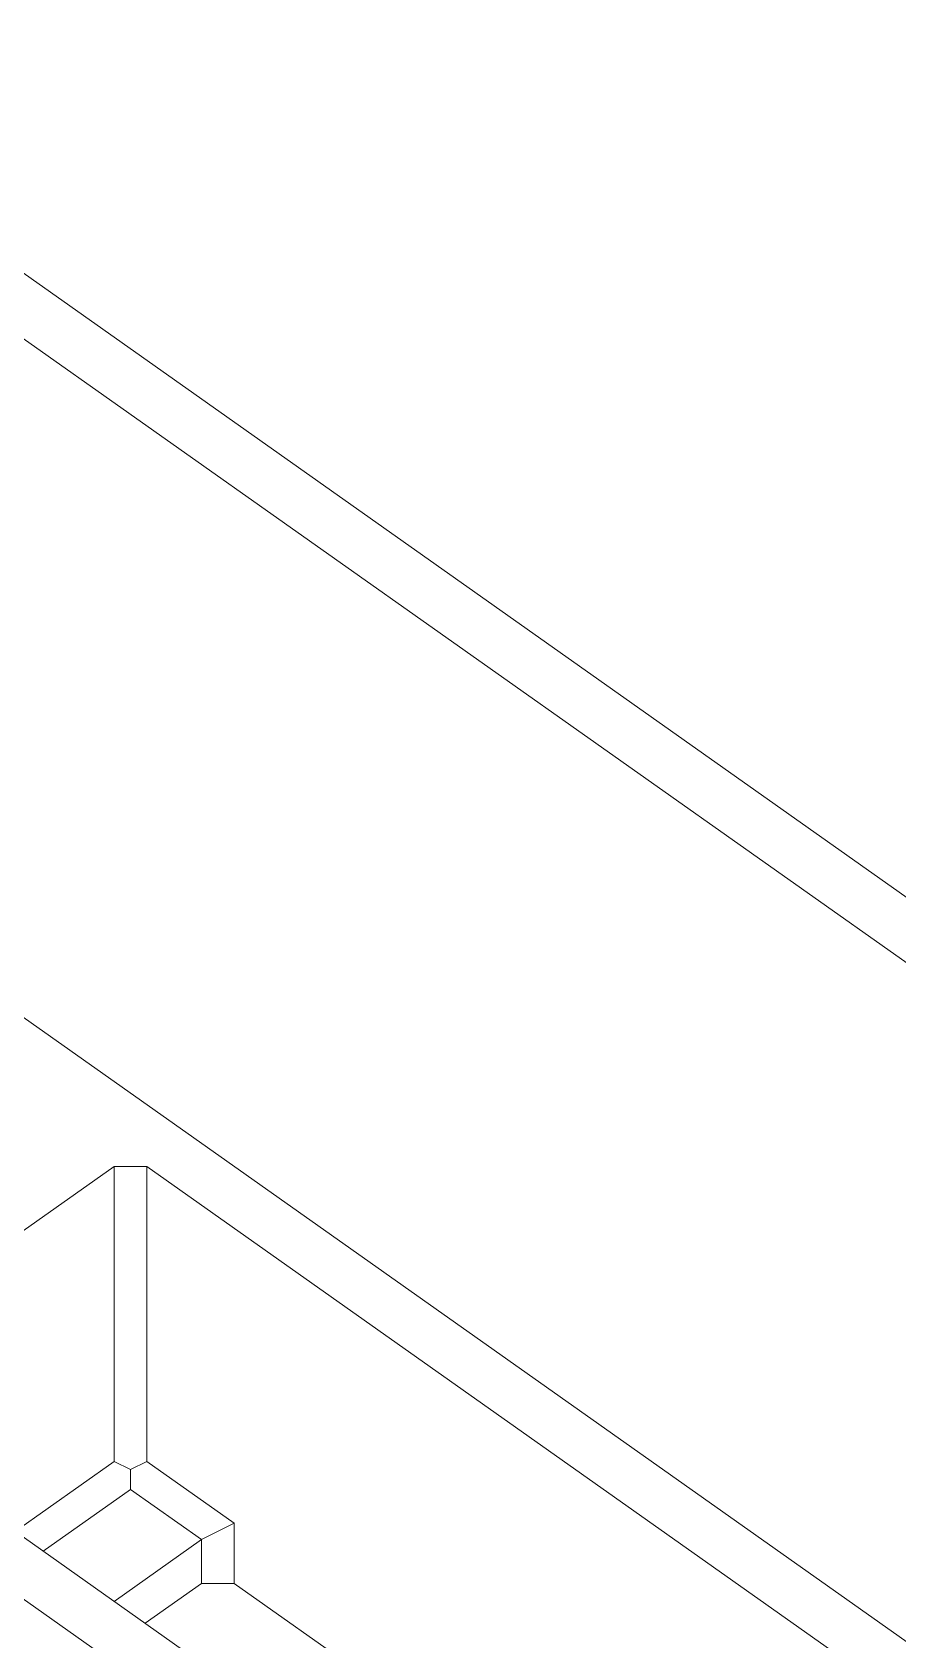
# Model space of a CAD drawing. Header units: millimetres. Extents: x 0 to 9253, y 0 to 2730.
# Drawn here: x 5436.2 to 5548.2, y 2084.3 to 2292.4 of the extents above; entities that cross this region are included whole.
import ezdxf

# ---------------------------------------------------------------- set-up
doc = ezdxf.new("R2010")
doc.units = ezdxf.units.MM
doc.layers.get('0').update_dxf_attribs({"lineweight": 13})

msp = doc.modelspace()

# ---------------------------------------------------------------- linework, layer by layer
at = {"color": 7, "linetype": 'Continuous'}
for p, q in [((5380.99, 2290.9), (5705.56, 2061.4)), ((5390.89, 2292.36), (5712.63, 2064.86)), ((5283.77, 2271.81), (5612.57, 2039.31)), ((5446.76, 2145.56), (5207.05, 1976.06)), ((5446.76, 2107.38), (5446.76, 2145.56)), ((5451, 2145.56), (5446.76, 2145.56)), ((5451, 2107.38), (5451, 2145.56)), ((5587.12, 2049.31), (5451, 2145.56)), ((5433.96, 2098.33), (5446.76, 2107.38)), ((5448.88, 2106.32), (5446.76, 2107.38)), ((5448.88, 2106.32), (5451, 2107.38)), ((5448.88, 2103.76), (5448.88, 2106.32)), ((5462.31, 2099.38), (5451, 2107.38)), ((5437.58, 2095.77), (5448.88, 2103.76)), ((5458.07, 2097.26), (5448.88, 2103.76)), ((5547.32, 2018.17), (5429.08, 2101.78)), ((5541.66, 2014.17), (5423.42, 2097.78)), ((5458.07, 2097.26), (5462.31, 2099.38)), ((5462.31, 2091.6), (5462.31, 2099.38)), ((5458.07, 2097.26), (5446.77, 2089.27)), ((5458.07, 2097.26), (5458.07, 2091.6)), ((5450.77, 2086.44), (5458.07, 2091.6)), ((5458.07, 2091.6), (5462.31, 2091.6)), ((5462.31, 2091.6), (5556.74, 2024.83))]:
    msp.add_line(p, q, dxfattribs=at)

doc.saveas('drawing.dxf')
